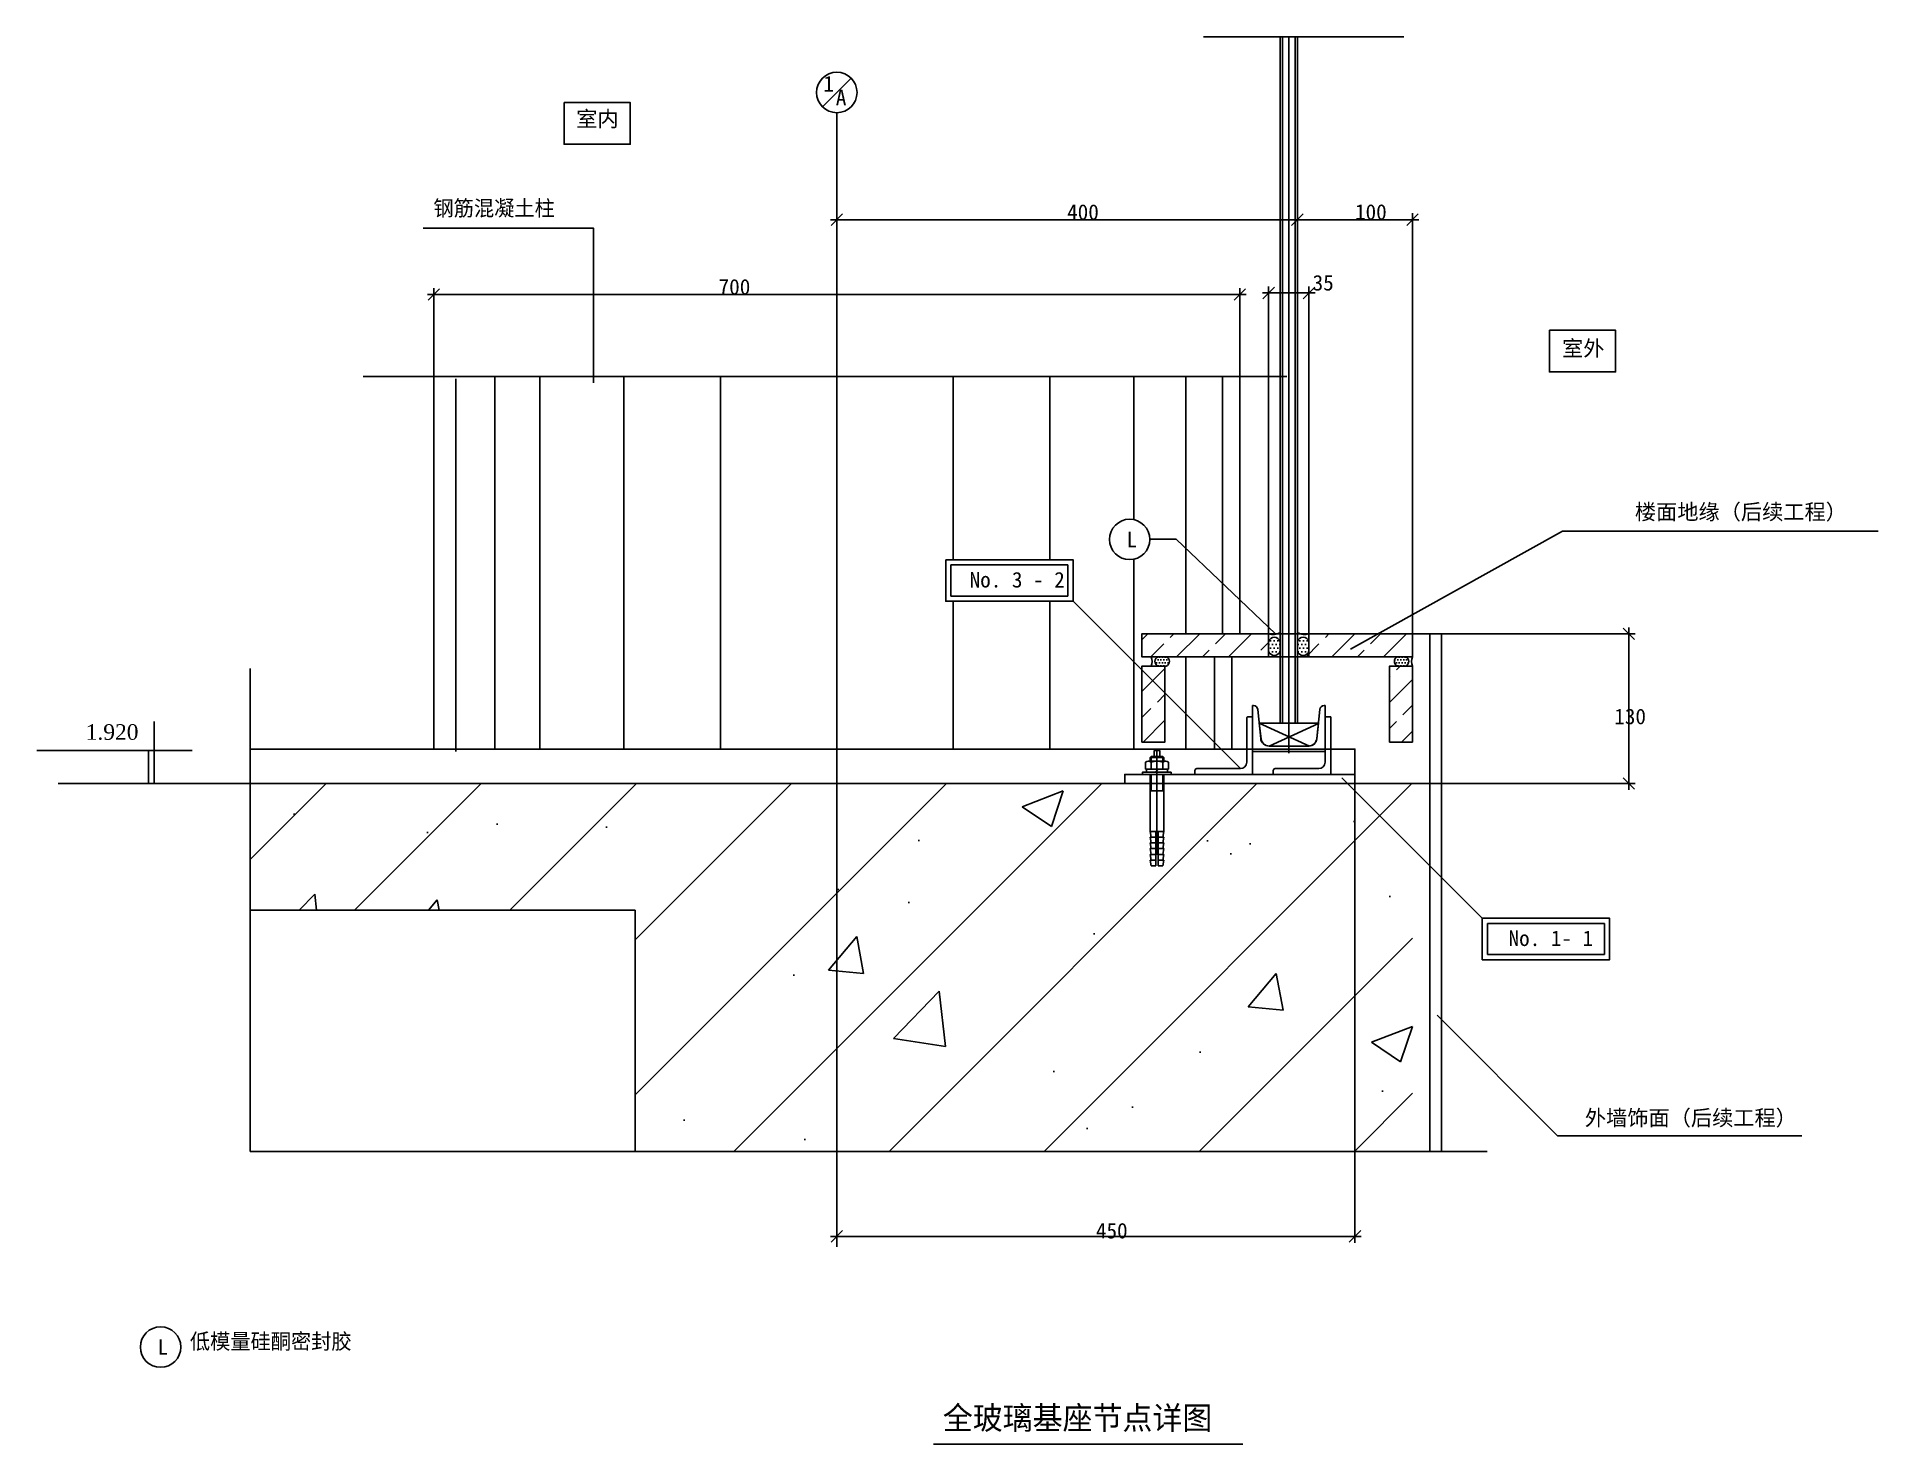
# Model space of a CAD drawing. Header units: metres. Extents: x 7800 to 9399, y 4110 to 5331.
import ezdxf

# ---------------------------------------------------------------- set-up
doc = ezdxf.new("R2010")
doc.units = ezdxf.units.M
doc.layers.add('10', color=1, linetype='Continuous')

# ---------------------------------------------------------------- blocks, each defined once
blk = doc.blocks.new('_ArchTick')
for p, q in [((0.54, 0), (-0.54, 0)), ((0, -0.56), (0, 0.56))]:
    blk.add_line(p, q)
at = {"color": 0, "linetype": 'ByBlock'}
blk.add_lwpolyline([(-0.5, -0.5), (0.5, 0.5)], dxfattribs=at)

msp = doc.modelspace()

# ---------------------------------------------------------------- hatches: boundary and pattern name
h = msp.add_hatch()
h.set_pattern_fill('ANSI33', scale=5)
h.paths.add_polyline_path([(8759.23, 4719.14), (8779.23, 4719.14), (8779.23, 4761.64), (8759.23, 4781.64)])
h.paths.add_polyline_path([(8759.23, 4785.14), (8759.23, 4781.64), (8779.23, 4761.64), (8779.23, 4785.14)])
h.paths.add_polyline_path([(8759.23, 4813.14), (8759.23, 4793.14), (8879.23, 4793.14), (8879.23, 4797.95, -0.72), (8869.23, 4797.95), (8869.23, 4806.53), (8869.23, 4813.14)])
h.paths.add_polyline_path([(8904.23, 4813.14), (8904.23, 4806.53), (8904.23, 4797.95, -0.72), (8894.23, 4797.95), (8894.23, 4793.14), (8994.23, 4793.14), (8994.23, 4813.14)])
h.paths.add_polyline_path([(8974.23, 4719.14), (8994.23, 4719.14), (8994.23, 4785.14), (8974.23, 4785.14)])
h = msp.add_hatch()
h.set_pattern_fill('DOTS', scale=2)
h.paths.add_polyline_path([(8879.23, 4806.53), (8879.23, 4797.95, -0.72), (8869.23, 4797.95), (8869.23, 4806.53, -0.72)])
h = msp.add_hatch()
h.set_pattern_fill('DOTS', scale=2)
h.paths.add_polyline_path([(8879.23, 4806.53), (8879.23, 4797.95, -0.72), (8869.23, 4797.95), (8869.23, 4806.53, -0.72)])
h = msp.add_hatch()
h.set_pattern_fill('DOTS', scale=2)
h.paths.add_polyline_path([(8904.23, 4806.53), (8904.23, 4797.95, -0.72), (8894.23, 4797.95), (8894.23, 4806.53, -0.72)])
h = msp.add_hatch()
h.set_pattern_fill('DOTS', scale=2)
h.paths.add_polyline_path([(8904.23, 4806.53), (8904.23, 4797.95, -0.72), (8894.23, 4797.95), (8894.23, 4806.53, -0.72)])
h = msp.add_hatch()
h.set_pattern_fill('DOTS', scale=1.6)
h.paths.add_polyline_path([(8773.32, 4793.14), (8780.19, 4793.14, -0.72), (8780.19, 4785.14), (8773.32, 4785.14, -0.72)])
h = msp.add_hatch()
h.set_pattern_fill('DOTS', scale=1.6)
h.paths.add_polyline_path([(8988.14, 4785.14), (8981.28, 4785.14, -0.72), (8981.28, 4793.14), (8988.14, 4793.14, -0.72)])
h = msp.add_hatch()
h.set_pattern_fill('DOTS', scale=1.6)
h.paths.add_polyline_path([(8988.14, 4793.14), (8981.28, 4793.14, 0.72), (8981.28, 4785.14), (8988.14, 4785.14, 0.72)])
h = msp.add_hatch()
h.set_pattern_fill('AR-CONC', scale=2)
h.paths.add_polyline_path([(8494.23, 4683.14), (7984.71, 4683.14), (7984.71, 4573.14), (8319.23, 4573.14), (8319.23, 4363.78), (8494.23, 4363.78)])
h.paths.add_polyline_path([(8494.23, 4363.78), (8994.23, 4363.78), (8994.23, 4683.14), (8964.73, 4683.14), (8964.73, 4678.39), (8954.73, 4678.39), (8954.73, 4683.14), (8777.23, 4683.14), (8777.23, 4676.69), (8767.23, 4676.69), (8767.23, 4683.14), (8494.23, 4683.14)])
h = msp.add_hatch()
h.set_pattern_fill('ANSI31', scale=30)
h.paths.add_polyline_path([(8494.23, 4683.14), (7984.71, 4683.14), (7984.71, 4573.14), (8319.23, 4573.14), (8319.23, 4363.78), (8494.23, 4363.78)])
h.paths.add_polyline_path([(8494.23, 4363.78), (8994.23, 4363.78), (8994.23, 4683.14), (8964.73, 4683.14), (8964.73, 4678.39), (8954.73, 4678.39), (8954.73, 4683.14), (8777.23, 4683.14), (8777.23, 4676.69), (8767.23, 4676.69), (8767.23, 4683.14), (8494.23, 4683.14)])

# ---------------------------------------------------------------- linework, layer by layer
for p, q in [((8812.58, 5331.44), (8986.55, 5331.44)), ((8881.23, 4735.64), (8881.23, 5331.44)), ((8886.73, 4709.44), (8886.73, 5331.44)), ((8892.23, 4735.64), (8892.23, 5331.44)), ((8481.81, 5270.71), (8506.65, 5295.55)), ((8494.23, 5265.57), (8494.23, 4280.92)), ((8494.23, 5037.2), (8494.23, 5173.89)), ((8994.23, 5172.64), (8494.23, 5172.64)), ((8894.23, 5109.69), (8894.23, 5173.97)), ((8894.23, 5109.69), (8894.23, 5173.89)), ((8994.23, 4813.77), (8994.23, 5173.97)), ((8144.23, 5026.21), (8144.23, 5109.01)), ((8844.23, 5107.76), (8144.23, 5107.76)), ((8844.23, 5026.21), (8844.23, 5109.01)), ((8869.23, 4793.77), (8869.23, 5110.32)), ((8869.23, 5109.07), (8904.23, 5109.07)), ((8904.23, 4793.77), (8904.23, 5110.32)), ((8082.79, 5036.58), (8884.98, 5036.58)), ((8144.23, 5036.58), (8144.23, 4713.14)), ((8163.41, 5034.49), (8163.41, 4711.06)), ((8197.35, 5036.58), (8197.35, 4713.14)), ((8236.25, 5036.58), (8236.25, 4713.14)), ((8309.32, 5036.58), (8309.32, 4713.14)), ((8393.22, 5036.58), (8393.22, 4713.14)), ((8595.25, 5036.58), (8595.25, 4877.46)), ((8679.14, 5036.58), (8679.14, 4877.46)), ((8752.22, 5036.58), (8752.22, 4912.26)), ((8797.38, 5036.58), (8797.38, 4813.14)), ((8829.23, 5036.58), (8829.23, 4813.14)), ((8844.23, 5036.58), (8844.23, 4813.14)), ((8940.46, 4799.75), (9124.57, 4902.29)), ((9124.57, 4902.29), (9398.57, 4902.29)), ((8752.22, 4877.91), (8752.22, 4713.14)), ((8593.35, 4872.96), (8694.92, 4872.96)), ((8593.35, 4845.96), (8593.35, 4872.96)), ((8694.92, 4872.96), (8694.92, 4845.96)), ((8694.92, 4845.96), (8593.35, 4845.96)), ((8595.25, 4841.46), (8595.25, 4713.14)), ((8679.14, 4841.46), (8679.14, 4713.14)), ((8699.42, 4841.46), (8844.73, 4696.14)), ((8879.23, 4797.95), (8879.23, 4806.53)), ((8879.23, 4797.95), (8879.23, 4806.53)), ((8894.23, 4797.95), (8894.23, 4806.53)), ((8894.23, 4797.95), (8894.23, 4806.53)), ((8944.86, 4813.14), (9183.25, 4813.14)), ((9002.23, 4813.14), (9019.23, 4813.14)), ((9009.23, 4813.14), (9009.23, 4363.78)), ((9019.23, 4813.14), (9019.23, 4363.78)), ((9182, 4683.14), (9182, 4813.14)), ((7984.71, 4783.14), (7984.71, 4363.78)), ((8780.19, 4793.14), (8773.32, 4793.14)), ((8797.38, 4793.14), (8797.38, 4713.14)), ((8822.23, 4793.14), (8822.23, 4713.14)), ((8837.23, 4793.14), (8837.23, 4713.14)), ((8981.28, 4793.14), (8988.14, 4793.14)), ((8981.28, 4793.14), (8988.14, 4793.14)), ((8856.08, 4750.84), (8855.23, 4750.84)), ((8855.23, 4750.84), (8855.23, 4710.84)), ((8918.23, 4750.84), (8917.39, 4750.84)), ((8918.23, 4710.84), (8918.23, 4750.84)), ((7901.34, 4683.14), (7901.34, 4737.1)), ((8850.23, 4739.48), (8850.23, 4701.64)), ((8855.23, 4741.14), (8851.9, 4741.14)), ((8855.23, 4691.14), (8855.23, 4741.14)), ((8862.32, 4722.4), (8859.81, 4747.47)), ((8860.99, 4735.64), (8904.77, 4715.64)), ((8860.99, 4735.64), (8912.47, 4735.64)), ((8862.81, 4721.95), (8860.99, 4735.64)), ((8912.44, 4735.33), (8869.78, 4715.64)), ((8912.47, 4735.64), (8911.1, 4721.95)), ((8913.65, 4747.47), (8911.15, 4722.4)), ((8918.23, 4739.48), (8918.23, 4701.64)), ((8923.23, 4741.14), (8919.9, 4741.14)), ((8923.23, 4691.14), (8923.23, 4741.14)), ((7934.32, 4711.78), (7799.51, 4711.78)), ((8762.22, 4701.64), (8762.22, 4695.64)), ((8779.74, 4702.64), (8764.72, 4702.64)), ((8767.23, 4706.64), (8766.23, 4705.64)), ((8766.23, 4705.64), (8778.23, 4705.64)), ((8766.23, 4705.64), (8766.23, 4702.64)), ((8767.22, 4701.64), (8767.22, 4695.73)), ((8767.23, 4706.64), (8767.23, 4702.64)), ((8777.23, 4706.64), (8767.23, 4706.64)), ((8774.73, 4711.94), (8769.73, 4711.94)), ((8769.73, 4711.94), (8769.73, 4706.34)), ((8772.23, 4713.14), (8772.23, 4621.14)), ((8772.23, 4707.13, -43.08), (8772.23, 4707.13, 17.96)), ((8774.73, 4706.34), (8774.73, 4711.94)), ((8777.23, 4706.64), (8777.23, 4702.64)), ((8778.23, 4705.64), (8777.23, 4706.64)), ((8777.24, 4701.64), (8777.24, 4695.73)), ((8778.23, 4702.64), (8778.23, 4705.64)), ((8782.25, 4695.64), (8782.25, 4701.64)), ((8855.23, 4710.84), (8918.23, 4710.84)), ((8894.1, 4715.64), (8869.78, 4715.64)), ((8903.69, 4715.64), (8869.78, 4715.64)), ((8904.14, 4715.64), (8894.1, 4715.64)), ((8903.69, 4715.64), (8903.69, 4715.64)), ((8762.22, 4695.64), (8782.25, 4695.64)), ((8766.23, 4641.64), (8766.23, 4691.14)), ((8767.23, 4691.14), (8767.23, 4676.69)), ((8773.07, 4695.64), (8771.4, 4693.14)), ((8777.23, 4691.14), (8777.23, 4676.69)), ((8778.23, 4691.14), (8778.23, 4641.64)), ((8805.23, 4694.48), (8805.23, 4691.14)), ((8805.23, 4691.14), (8855.23, 4691.14)), ((8844.73, 4696.14), (8806.9, 4696.14)), ((8873.23, 4694.48), (8873.23, 4691.14)), ((8873.23, 4691.14), (8923.23, 4691.14)), ((8912.73, 4696.14), (8874.9, 4696.14)), ((8932.92, 4687.99), (9054.71, 4566.21)), ((7984.71, 4683.14), (7817.98, 4683.14)), ((7984.71, 4683.14), (8944.23, 4683.14)), ((8778.23, 4676.69), (8766.23, 4676.69)), ((8944.23, 4363.78), (8944.23, 4683.14)), ((8944.23, 4683.14), (8944.23, 4363.78)), ((8944.86, 4683.14), (9183.25, 4683.14)), ((8766.23, 4641.64), (8778.23, 4641.64)), ((8767.23, 4636.64), (8766.23, 4641.64)), ((8773.23, 4641.64), (8771.23, 4641.64)), ((8771.23, 4641.64), (8771.23, 4611.64)), ((8773.23, 4611.64), (8773.23, 4641.64)), ((8778.23, 4641.64), (8777.23, 4636.64)), ((8766.23, 4636.64), (8771.23, 4636.64)), ((8767.23, 4631.64), (8766.23, 4636.64)), ((8766.23, 4636.64), (8767.23, 4636.64)), ((8766.23, 4631.64), (8771.23, 4631.64)), ((8767.23, 4626.64), (8766.23, 4631.64)), ((8766.23, 4631.64), (8767.23, 4631.64)), ((8766.23, 4626.64), (8771.23, 4626.64)), ((8767.23, 4621.64), (8766.23, 4626.64)), ((8766.23, 4626.64), (8767.23, 4626.64)), ((8766.23, 4621.64), (8771.23, 4621.64)), ((8767.23, 4616.64), (8766.23, 4621.64)), ((8766.23, 4621.64), (8767.23, 4621.64)), ((8778.23, 4636.64), (8773.23, 4636.64)), ((8778.23, 4631.64), (8773.23, 4631.64)), ((8778.23, 4626.64), (8773.23, 4626.64)), ((8778.23, 4621.64), (8773.23, 4621.64)), ((8777.23, 4636.64), (8778.23, 4636.64)), ((8778.23, 4636.64), (8777.23, 4631.64)), ((8777.23, 4631.64), (8778.23, 4631.64)), ((8778.23, 4631.64), (8777.23, 4626.64)), ((8777.23, 4626.64), (8778.23, 4626.64)), ((8778.23, 4626.64), (8777.23, 4621.64)), ((8777.23, 4621.64), (8778.23, 4621.64)), ((8778.23, 4621.64), (8777.23, 4616.64)), ((8766.23, 4616.64), (8771.23, 4616.64)), ((8767.23, 4611.64), (8766.23, 4616.64)), ((8766.23, 4616.64), (8767.23, 4616.64)), ((8771.23, 4611.64), (8767.23, 4611.64)), ((8778.23, 4616.64), (8773.23, 4616.64)), ((8777.23, 4611.64), (8773.23, 4611.64)), ((8777.23, 4616.64), (8778.23, 4616.64)), ((8778.23, 4616.64), (8777.23, 4611.64)), ((8319.23, 4573.14), (7984.71, 4573.14)), ((8319.23, 4363.78), (8319.23, 4573.14)), ((9059.21, 4561.71), (9160.78, 4561.71)), ((9059.21, 4534.71), (9059.21, 4561.71)), ((9160.78, 4561.71), (9160.78, 4534.71)), ((9160.78, 4534.71), (9059.21, 4534.71)), ((7984.71, 4363.78), (9058.89, 4363.78)), ((8494.23, 4363.16), (8494.23, 4288.77)), ((8944.23, 4363.16), (8944.23, 4288.77)), ((8944.23, 4290.02), (8494.23, 4290.02)), ((8578.28, 4109.6), (8846.84, 4109.6))]:
    msp.add_line(p, q)
for points in [[(8894.23, 5331.44), (8894.23, 4735.64), (8879.23, 4735.64), (8879.23, 5331.44)], [(8135, 5165.45), (8282.81, 5165.45), (8282.81, 5030.96)], [(8766.12, 4895.35), (8788.89, 4895.35), (8875.06, 4813.14)], [(7896.37, 4683.14), (7896.37, 4711.78)], [(7984.71, 4713.14), (8944.23, 4713.14), (8944.23, 4363.78)], [(9015.68, 4481.92), (9120.22, 4377.38), (9332.18, 4377.38)]]:
    msp.add_lwpolyline(points)
for points in [[(8257.44, 5274.4), (8314.82, 5274.4), (8314.82, 5238.22), (8257.44, 5238.22)], [(9113.13, 5076.73), (9170.51, 5076.73), (9170.51, 5040.54), (9113.13, 5040.54)], [(8588.85, 4877.46), (8699.42, 4877.46), (8699.42, 4841.46), (8588.85, 4841.46)], [(8994.23, 4813.14), (8759.23, 4813.14), (8759.23, 4793.14), (8994.23, 4793.14)], [(8759.23, 4719.14), (8779.23, 4719.14), (8779.23, 4785.14), (8759.23, 4785.14)], [(8994.23, 4719.14), (8974.23, 4719.14), (8974.23, 4785.14), (8994.23, 4785.14)], [(8944.23, 4691.14), (8744.23, 4691.14), (8744.23, 4683.14), (8944.23, 4683.14)], [(8784.73, 4693.14), (8759.73, 4693.14), (8759.73, 4691.14), (8784.73, 4691.14)], [(8763.03, 4693.14), (8781.43, 4693.14), (8781.43, 4695.64), (8763.03, 4695.64)], [(9054.71, 4566.21), (9165.28, 4566.21), (9165.28, 4530.21), (9054.71, 4530.21)]]:
    msp.add_lwpolyline(points, close=True)
for points in [[(8879.23, 4806.53, 0.72), (8869.23, 4806.53), (8869.23, 4813.14, 0.2), (8879.23, 4814.14), (8879.23, 4806.53)], [(8879.23, 4806.53, 0.72), (8869.23, 4806.53), (8869.23, 4813.14, 0.2), (8879.23, 4814.14), (8879.23, 4806.53)], [(8894.23, 4806.53, -0.72), (8904.23, 4806.53), (8904.23, 4813.14, -0.2), (8894.23, 4814.14), (8894.23, 4806.53)], [(8894.23, 4806.53, -0.72), (8904.23, 4806.53), (8904.23, 4813.14, -0.2), (8894.23, 4814.14), (8894.23, 4806.53)], [(8879.23, 4806.53, 0.72), (8869.23, 4806.53), (8869.23, 4797.95, 0.72), (8879.23, 4797.95), (8879.23, 4806.53)], [(8879.23, 4806.53, 0.72), (8869.23, 4806.53), (8869.23, 4797.95, 0.72), (8879.23, 4797.95), (8879.23, 4806.53)], [(8894.23, 4806.53, -0.72), (8904.23, 4806.53), (8904.23, 4797.95, -0.72), (8894.23, 4797.95), (8894.23, 4806.53)], [(8894.23, 4806.53, -0.72), (8904.23, 4806.53), (8904.23, 4797.95, -0.72), (8894.23, 4797.95), (8894.23, 4806.53)], [(8773.32, 4793.14, 0.72), (8773.32, 4785.14), (8767.23, 4785.14, 0.2), (8767.23, 4793.14), (8773.32, 4793.14)], [(8773.32, 4793.14, 0.72), (8773.32, 4785.14), (8780.19, 4785.14, 0.72), (8780.19, 4793.14), (8773.32, 4793.14)], [(8988.14, 4793.14, -0.72), (8988.14, 4785.14), (8981.28, 4785.14, -0.72), (8981.28, 4793.14), (8988.14, 4793.14)], [(8988.14, 4793.14, -0.72), (8988.14, 4785.14), (8981.28, 4785.14, -0.72), (8981.28, 4793.14), (8988.14, 4793.14)], [(8988.14, 4793.14, -0.72), (8988.14, 4785.14), (8994.23, 4785.14, -0.2), (8994.23, 4793.14), (8988.14, 4793.14)], [(8988.14, 4793.14, -0.72), (8988.14, 4785.14), (8994.23, 4785.14, -0.2), (8994.23, 4793.14), (8988.14, 4793.14)]]:
    msp.add_lwpolyline(points, format="xyb")
for centre in [(8494.23, 5283.13), (8494.23, 5283.13), (8748.56, 4895.08), (7907.01, 4193.92)]:
    msp.add_circle(centre, 17.56)
for centre, radius, start, end in [((8856.08, 4747.09), 3.75, 5.71, 90), ((8917.39, 4747.09), 3.75, 90, 174.29), ((8851.9, 4739.48), 1.67, 90, 180), ((8919.9, 4739.48), 1.67, 90, 180), ((8869.78, 4723.14), 7.5, 185.71, 270), ((8869.78, 4722.64), 7, 185.71, 270), ((8903.69, 4723.14), 7.5, 270, 354.29), ((8904.14, 4722.64), 7, 270, 354.29), ((8764.72, 4699.01), 3.63, 46.46, 133.54), ((8772.23, 4689.61), 13.04, 67.41, 112.59), ((8779.74, 4699.01), 3.63, 46.46, 133.54), ((8844.73, 4701.64), 5.5, 270, 0), ((8912.73, 4701.64), 5.5, 270, 0), ((8806.9, 4694.48), 1.67, 90, 180), ((8874.9, 4694.48), 1.67, 90, 180)]:
    msp.add_arc(centre, radius, start, end)

# ---------------------------------------------------------------- block references
at = {"layer": '10', "xscale": 10, "yscale": 10, "zscale": 10}
for p, rotation in [((8494.23, 5172.64), 180), ((8894.23, 5172.64), 180), ((8994.23, 5172.64), 180), ((8144.23, 5107.76), 180), ((8844.23, 5107.76), 180), ((8869.23, 5109.07), 180), ((8904.23, 5109.07), 180), ((9182, 4813.14), 90), ((9182, 4683.14), 90), ((8494.23, 4290.02), 180), ((8944.23, 4290.02), 180)]:
    msp.add_blockref('_ArchTick', p, dxfattribs=dict(at, rotation=rotation))

# ---------------------------------------------------------------- texts
for s, p in [('1', (8482.5, 5283.98)), ('A', (8493.35, 5272.05)), ('L', (8745.86, 4888.33)), ('No. 3 - 2', (8609.56, 4853.35, 3)), ('No. 1- 1', (9077.58, 4542.09, 3)), ('L', (7904.31, 4187.17))]:
    msp.add_text(s, height=13.5).set_placement(p)
at = {"attachment_point": 1}
for s, insert, char_height in [('{\\f宋体|b0|i0|c134|p2;室内}', (8267.88, 5266.98), 13.5), ('钢筋混凝土柱', (8143.98, 5189.5), 13.5), ('400', (8694.23, 5186.04), 13.5), ('100', (8944.23, 5186.12), 13.5), ('700', (8391.57, 5121.16), 13.5), ('35', (8907.42, 5124.67), 13.5), ('{\\f宋体|b0|i0|c134|p2;室外}', (9124.07, 5067.76), 13.5), ('{\\f宋体|b0|i0|c134|p2;楼面地缘（后续工程）}', (9187.29, 4925.78), 13.5), ('{\\fRomantic|b0|i0|c2|p2;1.920}', (7841.93, 4734.65), 13.5), ('130', (9169.37, 4748.14), 13.5), ('{\\f宋体|b0|i0|c134|p2;外墙饰面（后续工程）}', (9143.87, 4399.68), 13.5), ('450', (8719.23, 4301.68), 13.5), ('低模量硅酮密封胶', (7932.45, 4205.64), 13.5), ('全玻璃基座节点详图', (8586.31, 4142.38), 20)]:
    msp.add_mtext(s, dxfattribs=dict(at, insert=insert, char_height=char_height))

doc.saveas('drawing.dxf')
